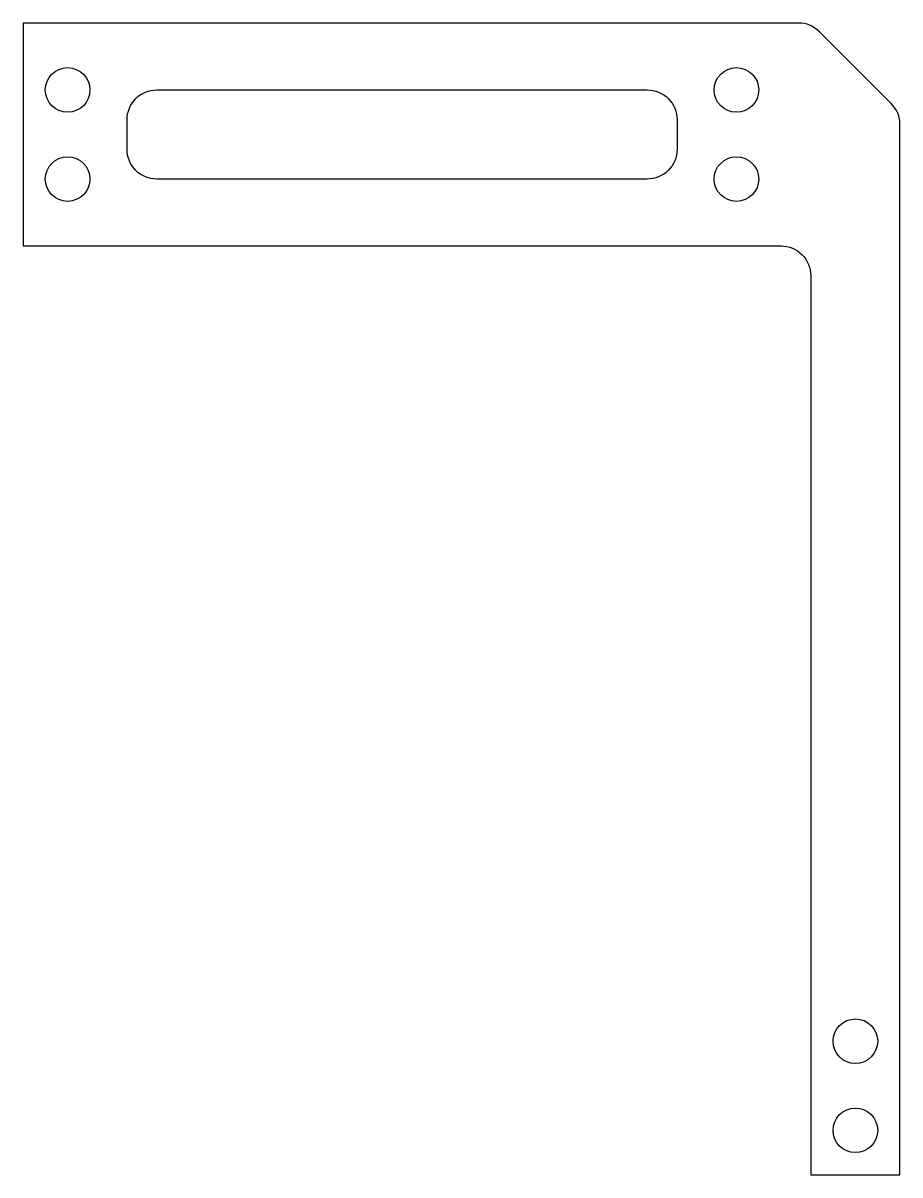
# Model space of a CAD drawing. Header units: millimetres. Extents: x 0 to 59, y -62.5 to 15.
import ezdxf

# ---------------------------------------------------------------- set-up
doc = ezdxf.new("R2010")
doc.units = ezdxf.units.MM

msp = doc.modelspace()

# ---------------------------------------------------------------- linework, layer by layer
for points in [[(59, 8.172, 0.198912), (58.414, 9.586), (53.586, 14.414, 0.198912), (52.172, 15), (0, 15), (0, 0), (51, 0, -0.414214), (53, -2), (53, -62.5), (59, -62.5)], [(44, 6.5, -0.414214), (42, 4.5), (9, 4.5, -0.414214), (7, 6.5), (7, 8.5, -0.414214), (9, 10.5), (42, 10.5, -0.414214), (44, 8.5)]]:
    msp.add_lwpolyline(points, format="xyb", close=True)
for centre in [(3, 10.5), (48, 10.5), (3, 4.5), (48, 4.5), (56, -53.5), (56, -59.5)]:
    msp.add_circle(centre, 1.5)

doc.saveas('drawing.dxf')
